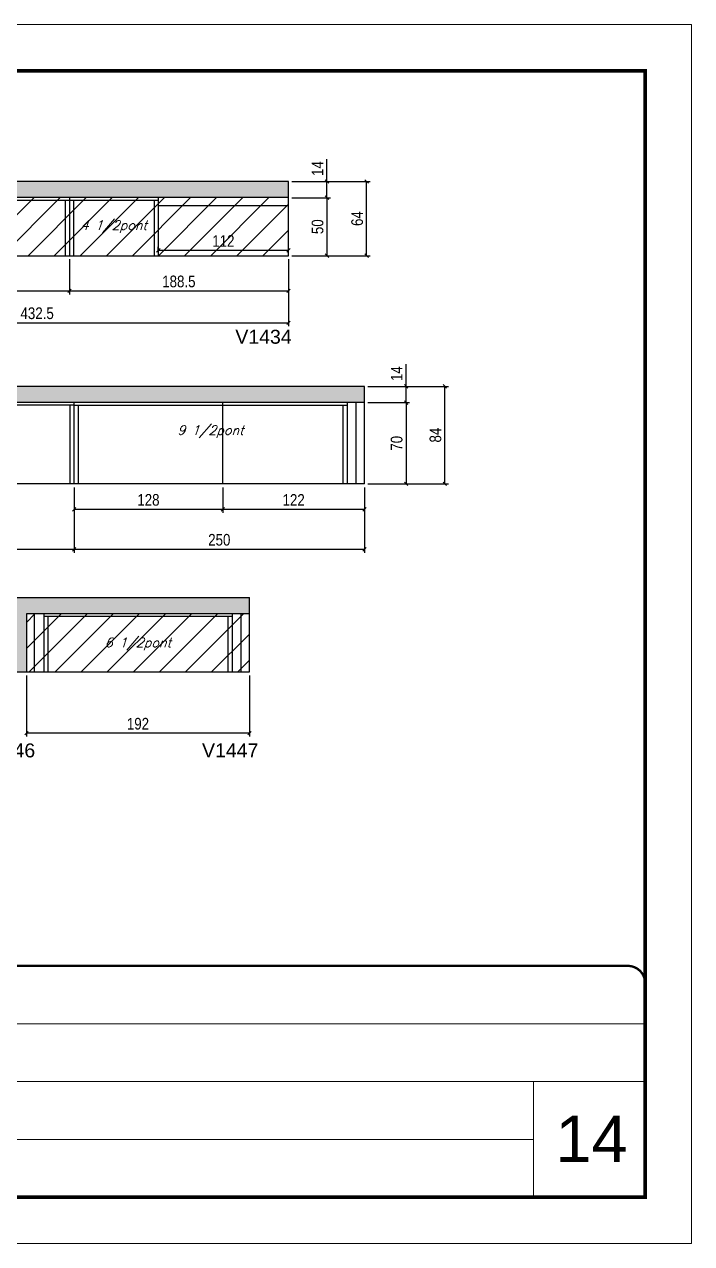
# Model space of a CAD drawing. Extents: x 3309 to 9563, y -2522 to 14608.
# Drawn here: x 5819 to 6393, y 10112 to 11162 of the extents above; entities that cross this region are included whole.
import ezdxf

# ---------------------------------------------------------------- set-up
doc = ezdxf.new("R2010")
doc.units = 0
doc.linetypes.add('CONTINUO', pattern=[0])
doc.linetypes.add('DASHED', pattern=[0.75, 0.5, -0.25])
for name, color, linetype in [('5', 5, 'Continuous'), ('COTA', 241, 'Continuous'), ('Painéis', 200, 'Continuous'), ('SARR_2.2x7', 40, 'Continuous'), ('SARR_3.5x7', 81, 'Continuous'), ('texto', 7, 'Continuous')]:
    doc.layers.add(name, color=color, linetype=linetype)
for name, color, linetype, lineweight in [('CARIMBO', 255, 'Continuous', 9), ('Folhas', 255, 'Continuous', 9), ('Hachura', 251, 'Continuous', 9), ('SARRAFO DE PRESSAO', 251, 'DASHED', 9)]:
    doc.layers.add(name, color=color, linetype=linetype, lineweight=lineweight)
doc.styles.add('ARIAL', font='arial.ttf')
doc.styles.add('COTA TECNICA', font='techl___.ttf', dxfattribs={"height": 10})
doc.styles.add('Romans', font='romans.shx')
doc.styles.get("Standard").update_dxf_attribs({"font": 'arial.ttf'})
doc.dimstyles.new('PAINEL', dxfattribs={"dimtxt": 10, "dimasz": 3, "dimexe": 3, "dimexo": 3, "dimgap": 3, "dimtad": 1, "dimdec": 1, "dimzin": 12, "dimdsep": 46, "dimtxsty": 'COTA TECNICA', "dimblk1": 'OBLIQUE', "dimblk2": 'OBLIQUE', "dimsah": 1, "dimcen": 0.9, "dimclrd": 4, "dimclre": 4, "dimclrt": 240, "dimadec": 1, "dimazin": 3, "dimtfac": 1, "dimtdec": 1, "dimtmove": 0, "dimatfit": 3, "dimfxl": 1, "dimtolj": 1, "dimtzin": 12, "dimarcsym": 0})

# ---------------------------------------------------------------- blocks, each defined once
blk = doc.blocks.new('9999999999')
at = {"color": 30, "linetype": 'CONTINUO'}
for p, q in [((98564.6, 34379.6), (99584, 34379.6)), ((98564.6, 34329.8), (99488, 34329.8)), ((99584, 34329.8), (99488, 34329.8)), ((99488, 34329.8), (99488, 34230.2)), ((98564.6, 34280), (99488, 34280))]:
    blk.add_line(p, q, dxfattribs=at)
at = {"color": 30, "linetype": 'CONTINUO', "const_width": 2}
blk.add_lwpolyline([(99584, 34230.2), (99584, 34414.4, 0.414214), (99569, 34429.4), (98229, 34429.4, 0.414214), (98214, 34414.4), (98214, 34245.2, 0.414214), (98229, 34230.2), (99584, 34230.2)], format="xyb", dxfattribs=at)
at = {"layer": 'Folhas'}
blk.add_lwpolyline([(98139, 34190.2), (99624, 34190.2), (99624, 35240.2), (98139, 35240.2)], close=True, dxfattribs=at)
at = {"layer": 'Folhas', "color": 30, "const_width": 3}
blk.add_lwpolyline([(98214, 34230.2), (99584, 34230.2), (99584, 35200.2), (98214, 35200.2)], close=True, dxfattribs=at)
blk = doc.blocks.new('_Oblique')
at = {"color": 0, "linetype": 'ByBlock', "lineweight": -2}
blk.add_line((-0.5, -0.5), (0.5, 0.5), dxfattribs=at)
blk = doc.blocks.new('*D1869')
at = {"layer": 'COTA', "color": 4, "lineweight": -2, "transparency": 16777216}
for p, q in [((5613.3, 10959.9), (5613.3, 10902.1)), ((6045.8, 10959.9), (6045.8, 10902.1)), ((5613.3, 10905.1), (6045.8, 10905.1))]:
    blk.add_line(p, q, dxfattribs=at)
at = {"layer": 'Defpoints', "color": 0, "transparency": 16777216}
for p in [(5613.3, 10962.9), (6045.8, 10962.9), (6045.8, 10905.1)]:
    blk.add_point(p, dxfattribs=at)
at = {"layer": 'COTA', "color": 4, "lineweight": -2, "transparency": 16777216, "xscale": 3, "yscale": 3, "zscale": 3, "rotation": 180}
blk.add_blockref('_Oblique', (5613.3, 10905.1), dxfattribs=at)
at = {"layer": 'COTA', "color": 4, "lineweight": -2, "transparency": 16777216, "xscale": 3, "yscale": 3, "zscale": 3}
blk.add_blockref('_Oblique', (6045.8, 10905.1), dxfattribs=at)
at = {"layer": 'COTA', "color": 240, "transparency": 16777216, "insert": (5829.5, 10913.3), "char_height": 10, "attachment_point": 5, "style": 'COTA TECNICA'}
blk.add_mtext('\\A1;432.5', dxfattribs=at)
blk = doc.blocks.new('*D1870')
at = {"layer": 'COTA', "color": 4, "lineweight": -2, "transparency": 16777216}
for p, q in [((5613.3, 10959.9), (5613.3, 10929.6)), ((5857.3, 10959.9), (5857.3, 10929.6)), ((5613.3, 10932.6), (5857.3, 10932.6))]:
    blk.add_line(p, q, dxfattribs=at)
at = {"layer": 'Defpoints', "color": 0, "transparency": 16777216}
for p in [(5613.3, 10962.9), (5857.3, 10962.9), (5857.3, 10932.6)]:
    blk.add_point(p, dxfattribs=at)
at = {"layer": 'COTA', "color": 4, "lineweight": -2, "transparency": 16777216, "xscale": 3, "yscale": 3, "zscale": 3, "rotation": 180}
blk.add_blockref('_Oblique', (5613.3, 10932.6), dxfattribs=at)
at = {"layer": 'COTA', "color": 4, "lineweight": -2, "transparency": 16777216, "xscale": 3, "yscale": 3, "zscale": 3}
blk.add_blockref('_Oblique', (5857.3, 10932.6), dxfattribs=at)
at = {"layer": 'COTA', "color": 240, "transparency": 16777216, "insert": (5735.3, 10940.7), "char_height": 10, "attachment_point": 5, "style": 'COTA TECNICA'}
blk.add_mtext('\\A1;244', dxfattribs=at)
blk = doc.blocks.new('*D1871')
at = {"layer": 'COTA', "color": 4, "lineweight": -2, "transparency": 16777216}
for p, q in [((5857.3, 10959.9), (5857.3, 10929.6)), ((6045.8, 10959.9), (6045.8, 10929.6)), ((5857.3, 10932.6), (6045.8, 10932.6))]:
    blk.add_line(p, q, dxfattribs=at)
at = {"layer": 'Defpoints', "color": 0, "transparency": 16777216}
for p in [(5857.3, 10962.9), (6045.8, 10962.9), (6045.8, 10932.6)]:
    blk.add_point(p, dxfattribs=at)
at = {"layer": 'COTA', "color": 4, "lineweight": -2, "transparency": 16777216, "xscale": 3, "yscale": 3, "zscale": 3, "rotation": 180}
blk.add_blockref('_Oblique', (5857.3, 10932.6), dxfattribs=at)
at = {"layer": 'COTA', "color": 4, "lineweight": -2, "transparency": 16777216, "xscale": 3, "yscale": 3, "zscale": 3}
blk.add_blockref('_Oblique', (6045.8, 10932.6), dxfattribs=at)
at = {"layer": 'COTA', "color": 240, "transparency": 16777216, "insert": (5951.5, 10940.7), "char_height": 10, "attachment_point": 5, "style": 'COTA TECNICA'}
blk.add_mtext('\\A1;188.5', dxfattribs=at)
blk = doc.blocks.new('*D1866')
at = {"layer": 'COTA', "color": 4, "lineweight": -2, "transparency": 16777216}
for p, q in [((6048.8, 11012.9), (6082, 11012.9)), ((6079, 11012.9), (6079, 10962.9)), ((6048.8, 10962.9), (6082, 10962.9))]:
    blk.add_line(p, q, dxfattribs=at)
at = {"layer": 'Defpoints', "color": 0, "transparency": 16777216}
for p in [(6045.8, 11012.9, 0), (6045.8, 10962.9, 0), (6079, 10962.9)]:
    blk.add_point(p, dxfattribs=at)
at = {"layer": 'COTA', "color": 4, "lineweight": -2, "transparency": 16777216, "xscale": 3, "yscale": 3, "zscale": 3}
for p, rotation in [((6079, 11012.9), 90), ((6079, 10962.9), 270)]:
    blk.add_blockref('_Oblique', p, dxfattribs=dict(at, rotation=rotation))
at = {"layer": 'COTA', "color": 240, "transparency": 16777216, "insert": (6070.9, 10987.9), "char_height": 10, "attachment_point": 5, "rotation": 90, "style": 'COTA TECNICA'}
blk.add_mtext('\\A1;50', dxfattribs=at)
blk = doc.blocks.new('*D1867')
at = {"layer": 'COTA', "color": 4, "lineweight": -2, "transparency": 16777216}
for p, q in [((6079, 11026.9), (6079, 11046)), ((6048.8, 11026.9), (6082, 11026.9)), ((6079, 11012.9), (6079, 11026.9)), ((6048.8, 11012.9), (6082, 11012.9))]:
    blk.add_line(p, q, dxfattribs=at)
at = {"layer": 'Defpoints', "color": 0, "transparency": 16777216}
for p in [(6045.8, 11026.9, 0), (6079, 11026.9), (6045.8, 11012.9, 0)]:
    blk.add_point(p, dxfattribs=at)
at = {"layer": 'COTA', "color": 4, "lineweight": -2, "transparency": 16777216, "xscale": 3, "yscale": 3, "zscale": 3}
for p, rotation in [((6079, 11026.9), 90), ((6079, 11012.9), 270)]:
    blk.add_blockref('_Oblique', p, dxfattribs=dict(at, rotation=rotation))
at = {"layer": 'COTA', "color": 240, "transparency": 16777216, "insert": (6070.9, 11038), "char_height": 10, "attachment_point": 5, "rotation": 90, "style": 'COTA TECNICA'}
blk.add_mtext('\\A1;14', dxfattribs=at)
blk = doc.blocks.new('*D1868')
at = {"layer": 'COTA', "color": 4, "lineweight": -2, "transparency": 16777216}
for p, q in [((6048.8, 11026.9), (6116.1, 11026.9)), ((6113.1, 10962.9), (6113.1, 11026.9)), ((6048.8, 10962.9), (6116.1, 10962.9))]:
    blk.add_line(p, q, dxfattribs=at)
at = {"layer": 'Defpoints', "color": 0, "transparency": 16777216}
for p in [(6045.8, 11026.9, 0), (6113.1, 11026.9), (6045.8, 10962.9, 0)]:
    blk.add_point(p, dxfattribs=at)
at = {"layer": 'COTA', "color": 4, "lineweight": -2, "transparency": 16777216, "xscale": 3, "yscale": 3, "zscale": 3}
for p, rotation in [((6113.1, 11026.9), 90), ((6113.1, 10962.9), 270)]:
    blk.add_blockref('_Oblique', p, dxfattribs=dict(at, rotation=rotation))
at = {"layer": 'COTA', "color": 240, "transparency": 16777216, "insert": (6105, 10994.9), "char_height": 10, "attachment_point": 5, "rotation": 90, "style": 'COTA TECNICA'}
blk.add_mtext('\\A1;64', dxfattribs=at)
blk = doc.blocks.new('*D1872')
at = {"layer": 'COTA', "color": 4, "lineweight": -2, "transparency": 16777216}
for p, q in [((5933.8, 10965.9), (5933.8, 10970.6)), ((5933.8, 10967.6), (6045.8, 10967.6)), ((6045.8, 10965.9), (6045.8, 10970.6))]:
    blk.add_line(p, q, dxfattribs=at)
at = {"layer": 'Defpoints', "color": 0, "transparency": 16777216}
for p in [(5933.8, 10962.9), (6045.8, 10967.6), (6045.8, 10962.9)]:
    blk.add_point(p, dxfattribs=at)
at = {"layer": 'COTA', "color": 4, "lineweight": -2, "transparency": 16777216, "xscale": 3, "yscale": 3, "zscale": 3, "rotation": 180}
blk.add_blockref('_Oblique', (5933.8, 10967.6), dxfattribs=at)
at = {"layer": 'COTA', "color": 4, "lineweight": -2, "transparency": 16777216, "xscale": 3, "yscale": 3, "zscale": 3}
blk.add_blockref('_Oblique', (6045.8, 10967.6), dxfattribs=at)
at = {"layer": 'COTA', "color": 240, "transparency": 16777216, "insert": (5989.8, 10975.6), "char_height": 10, "attachment_point": 5, "style": 'COTA TECNICA'}
blk.add_mtext('\\A1;112', dxfattribs=at)
blk = doc.blocks.new('*D1877')
at = {"layer": 'COTA', "color": 4, "lineweight": -2, "transparency": 16777216}
for p, q in [((5617.3, 10783.4), (5617.3, 10707.1)), ((5861.3, 10763.4), (5861.3, 10707.1)), ((5617.3, 10710.1), (5861.3, 10710.1))]:
    blk.add_line(p, q, dxfattribs=at)
at = {"layer": 'Defpoints', "color": 0, "transparency": 16777216}
for p in [(5617.3, 10786.4), (5861.3, 10766.4), (5861.3, 10710.1)]:
    blk.add_point(p, dxfattribs=at)
at = {"layer": 'COTA', "color": 4, "lineweight": -2, "transparency": 16777216, "xscale": 3, "yscale": 3, "zscale": 3, "rotation": 180}
blk.add_blockref('_Oblique', (5617.3, 10710.1), dxfattribs=at)
at = {"layer": 'COTA', "color": 4, "lineweight": -2, "transparency": 16777216, "xscale": 3, "yscale": 3, "zscale": 3}
blk.add_blockref('_Oblique', (5861.3, 10710.1), dxfattribs=at)
at = {"layer": 'COTA', "color": 240, "transparency": 16777216, "insert": (5739.3, 10718.2), "char_height": 10, "attachment_point": 5, "style": 'COTA TECNICA'}
blk.add_mtext('\\A1;244', dxfattribs=at)
blk = doc.blocks.new('*D1878')
at = {"layer": 'COTA', "color": 4, "lineweight": -2, "transparency": 16777216}
for p, q in [((5861.3, 10763.4), (5861.3, 10707.1)), ((6111.3, 10763.4), (6111.3, 10707.1)), ((5861.3, 10710.1), (6111.3, 10710.1))]:
    blk.add_line(p, q, dxfattribs=at)
at = {"layer": 'Defpoints', "color": 0, "transparency": 16777216}
for p in [(5861.3, 10766.4), (6111.3, 10766.4), (6111.3, 10710.1)]:
    blk.add_point(p, dxfattribs=at)
at = {"layer": 'COTA', "color": 4, "lineweight": -2, "transparency": 16777216, "xscale": 3, "yscale": 3, "zscale": 3, "rotation": 180}
blk.add_blockref('_Oblique', (5861.3, 10710.1), dxfattribs=at)
at = {"layer": 'COTA', "color": 4, "lineweight": -2, "transparency": 16777216, "xscale": 3, "yscale": 3, "zscale": 3}
blk.add_blockref('_Oblique', (6111.3, 10710.1), dxfattribs=at)
at = {"layer": 'COTA', "color": 240, "transparency": 16777216, "insert": (5986.3, 10718.2), "char_height": 10, "attachment_point": 5, "style": 'COTA TECNICA'}
blk.add_mtext('\\A1;250', dxfattribs=at)
blk = doc.blocks.new('*D1880')
at = {"layer": 'COTA', "color": 4, "lineweight": -2, "transparency": 16777216}
for p, q in [((5861.3, 10763.4), (5861.3, 10741.5)), ((5989.3, 10763.4), (5989.3, 10741.5)), ((5861.3, 10744.5), (5989.3, 10744.5))]:
    blk.add_line(p, q, dxfattribs=at)
at = {"layer": 'Defpoints', "color": 0, "transparency": 16777216}
for p in [(5861.3, 10766.4), (5989.3, 10766.4), (5989.3, 10744.5)]:
    blk.add_point(p, dxfattribs=at)
at = {"layer": 'COTA', "color": 4, "lineweight": -2, "transparency": 16777216, "xscale": 3, "yscale": 3, "zscale": 3, "rotation": 180}
blk.add_blockref('_Oblique', (5861.3, 10744.5), dxfattribs=at)
at = {"layer": 'COTA', "color": 4, "lineweight": -2, "transparency": 16777216, "xscale": 3, "yscale": 3, "zscale": 3}
blk.add_blockref('_Oblique', (5989.3, 10744.5), dxfattribs=at)
at = {"layer": 'COTA', "color": 240, "transparency": 16777216, "insert": (5925.3, 10752.6), "char_height": 10, "attachment_point": 5, "style": 'COTA TECNICA'}
blk.add_mtext('\\A1;128', dxfattribs=at)
blk = doc.blocks.new('*D1881')
at = {"layer": 'COTA', "color": 4, "lineweight": -2, "transparency": 16777216}
for p, q in [((5989.3, 10763.4), (5989.3, 10741.5)), ((6111.3, 10763.4), (6111.3, 10741.5)), ((5989.3, 10744.5), (6111.3, 10744.5))]:
    blk.add_line(p, q, dxfattribs=at)
at = {"layer": 'Defpoints', "color": 0, "transparency": 16777216}
for p in [(5989.3, 10766.4), (6111.3, 10766.4), (6111.3, 10744.5)]:
    blk.add_point(p, dxfattribs=at)
at = {"layer": 'COTA', "color": 4, "lineweight": -2, "transparency": 16777216, "xscale": 3, "yscale": 3, "zscale": 3, "rotation": 180}
blk.add_blockref('_Oblique', (5989.3, 10744.5), dxfattribs=at)
at = {"layer": 'COTA', "color": 4, "lineweight": -2, "transparency": 16777216, "xscale": 3, "yscale": 3, "zscale": 3}
blk.add_blockref('_Oblique', (6111.3, 10744.5), dxfattribs=at)
at = {"layer": 'COTA', "color": 240, "transparency": 16777216, "insert": (6050.3, 10752.6), "char_height": 10, "attachment_point": 5, "style": 'COTA TECNICA'}
blk.add_mtext('\\A1;122', dxfattribs=at)
blk = doc.blocks.new('*D1885')
at = {"layer": 'COTA', "color": 4, "lineweight": -2, "transparency": 16777216}
for p, q in [((6114.3, 10836.4), (6150.1, 10836.4)), ((6147.1, 10836.4), (6147.1, 10766.4)), ((6114.3, 10766.4), (6150.1, 10766.4))]:
    blk.add_line(p, q, dxfattribs=at)
at = {"layer": 'Defpoints', "color": 0, "transparency": 16777216}
for p in [(6111.3, 10836.4), (6111.3, 10766.4), (6147.1, 10766.4)]:
    blk.add_point(p, dxfattribs=at)
at = {"layer": 'COTA', "color": 4, "lineweight": -2, "transparency": 16777216, "xscale": 3, "yscale": 3, "zscale": 3}
for p, rotation in [((6147.1, 10836.4), 90), ((6147.1, 10766.4), 270)]:
    blk.add_blockref('_Oblique', p, dxfattribs=dict(at, rotation=rotation))
at = {"layer": 'COTA', "color": 240, "transparency": 16777216, "insert": (6139, 10801.4), "char_height": 10, "attachment_point": 5, "rotation": 90, "style": 'COTA TECNICA'}
blk.add_mtext('\\A1;70', dxfattribs=at)
blk = doc.blocks.new('*D1886')
at = {"layer": 'COTA', "color": 4, "lineweight": -2, "transparency": 16777216}
for p, q in [((6147.1, 10850.4), (6147.1, 10869.5)), ((6114.3, 10850.4), (6150.1, 10850.4)), ((6147.1, 10836.4), (6147.1, 10850.4)), ((6114.3, 10836.4), (6150.1, 10836.4))]:
    blk.add_line(p, q, dxfattribs=at)
at = {"layer": 'Defpoints', "color": 0, "transparency": 16777216}
for p in [(6111.3, 10850.4), (6147.1, 10850.4), (6111.3, 10836.4)]:
    blk.add_point(p, dxfattribs=at)
at = {"layer": 'COTA', "color": 4, "lineweight": -2, "transparency": 16777216, "xscale": 3, "yscale": 3, "zscale": 3}
for p, rotation in [((6147.1, 10850.4), 90), ((6147.1, 10836.4), 270)]:
    blk.add_blockref('_Oblique', p, dxfattribs=dict(at, rotation=rotation))
at = {"layer": 'COTA', "color": 240, "transparency": 16777216, "insert": (6139, 10861.4), "char_height": 10, "attachment_point": 5, "rotation": 90, "style": 'COTA TECNICA'}
blk.add_mtext('\\A1;14', dxfattribs=at)
blk = doc.blocks.new('*D1887')
at = {"layer": 'COTA', "color": 4, "lineweight": -2, "transparency": 16777216}
for p, q in [((6114.3, 10850.4), (6183.5, 10850.4)), ((6180.5, 10766.4), (6180.5, 10850.4)), ((6114.3, 10766.4), (6183.5, 10766.4))]:
    blk.add_line(p, q, dxfattribs=at)
at = {"layer": 'Defpoints', "color": 0, "transparency": 16777216}
for p in [(6111.3, 10850.4), (6180.5, 10850.4), (6111.3, 10766.4)]:
    blk.add_point(p, dxfattribs=at)
at = {"layer": 'COTA', "color": 4, "lineweight": -2, "transparency": 16777216, "xscale": 3, "yscale": 3, "zscale": 3}
for p, rotation in [((6180.5, 10850.4), 90), ((6180.5, 10766.4), 270)]:
    blk.add_blockref('_Oblique', p, dxfattribs=dict(at, rotation=rotation))
at = {"layer": 'COTA', "color": 240, "transparency": 16777216, "insert": (6172.4, 10808.4), "char_height": 10, "attachment_point": 5, "rotation": 90, "style": 'COTA TECNICA'}
blk.add_mtext('\\A1;84', dxfattribs=at)
blk = doc.blocks.new('*D1895')
at = {"layer": 'COTA', "color": 4, "lineweight": -2, "transparency": 16777216}
for p, q in [((5820.3, 10601.5), (5820.3, 10548.8)), ((6012.3, 10601.5), (6012.3, 10548.8)), ((6012.3, 10551.8), (5820.3, 10551.8))]:
    blk.add_line(p, q, dxfattribs=at)
at = {"layer": 'Defpoints', "color": 0, "transparency": 16777216}
for p in [(5820.3, 10604.5), (6012.3, 10604.5), (5820.3, 10551.8)]:
    blk.add_point(p, dxfattribs=at)
at = {"layer": 'COTA', "color": 4, "lineweight": -2, "transparency": 16777216, "xscale": 3, "yscale": 3, "zscale": 3, "rotation": 180}
blk.add_blockref('_Oblique', (5820.3, 10551.8), dxfattribs=at)
at = {"layer": 'COTA', "color": 4, "lineweight": -2, "transparency": 16777216, "xscale": 3, "yscale": 3, "zscale": 3}
blk.add_blockref('_Oblique', (6012.3, 10551.8), dxfattribs=at)
at = {"layer": 'COTA', "color": 240, "transparency": 16777216, "insert": (5916.3, 10559.8), "char_height": 10, "attachment_point": 5, "style": 'COTA TECNICA'}
blk.add_mtext('\\A1;192', dxfattribs=at)

msp = doc.modelspace()

# ---------------------------------------------------------------- hatches: boundary and pattern name
at = {"layer": 'COTA'}
h = msp.add_hatch(dxfattribs=at)
h.set_pattern_fill('AR-CONC', color=256, scale=0.03)
h.set_pattern_definition([(50, (-1510.0583, 41.6947), (5.46554, -0.4781726), [0.5715, -6.2865]), (355, (-1510.058, 41.695), (-1.0573026, 5.7317054), [0.4572, -5.0292175]), (100.451445, (-1509.603, 41.655), (4.4082374, 5.2535326), [0.4857003, -5.3427073]), (46.1842, (-1510.058, 43.219), (8.1323712, -1.26127), [0.85725, -9.42975]), (96.63556, (-1509.3806, 43.114), (7.122124, 7.4227837), [0.7285507, -8.014068]), (351.18415, (-1510.058, 43.219), (7.122124, 7.422784), [0.685799, -7.543792]), (21, (-1509.2963, 42.8377), (4.5484317, -3.067956), [0.5715, -6.2865]), (326, (-1509.296, 42.838), (1.8540609, 5.525639), [0.4572, -5.0292]), (71.451445, (-1508.917, 42.582), (6.4024926, 2.457683), [0.4857003, -5.3426981]), (37.5, (-1510.0583, 41.6947), (0.0926581, 2.53665117), [0, -4.96824, 0, -5.1054, 0, -5.04825]), (7.5, (-1510.0583, 41.6947), (2.0045899, 3.00541724), [0, -2.91084, 0, -4.85394, 0, -1.92405]), (327.5, (-1511.7575, 41.6947), (4.06771786, -0.17186232), [0, -1.905, 0, -5.9436, 0, -7.8867]), (317.5, (-1512.5195, 41.6947), (4.4438754, 0.7627947), [0, -2.4765, 0, -3.94716, 0, -5.6007])])
h.paths.add_polyline_path([(5583.27, 10962.93), (5613.27, 10962.93), (5613.27, 11012.93), (6045.77, 11012.93), (6045.77, 11026.93), (5613.27, 11026.93), (5613.27, 11103.93), (5583.27, 11103.93), (5583.27, 11076.93)])
h = msp.add_hatch(dxfattribs=at)
h.set_pattern_fill('AR-CONC', color=256, scale=0.03)
h.set_pattern_definition([(50, (-1507.5583, 0), (5.46554, -0.4781726), [0.5715, -6.2865]), (355, (-1507.558, 0), (-1.0573026, 5.7317054), [0.4572, -5.0292175]), (100.451445, (-1507.103, -0.04), (4.4082374, 5.2535326), [0.4857003, -5.3427073]), (46.1842, (-1507.558, 1.524), (8.1323712, -1.26127), [0.85725, -9.42975]), (96.63556, (-1506.8806, 1.419), (7.122124, 7.4227837), [0.7285507, -8.014068]), (351.18415, (-1507.558, 1.524), (7.122124, 7.422784), [0.685799, -7.543792]), (21, (-1506.7963, 1.143), (4.5484317, -3.067956), [0.5715, -6.2865]), (326, (-1506.796, 1.143), (1.8540609, 5.525639), [0.4572, -5.0292]), (71.451445, (-1506.417, 0.8873), (6.4024926, 2.457683), [0.4857003, -5.3426981]), (37.5, (-1507.5583, 0), (0.0926581, 2.53665117), [0, -4.96824, 0, -5.1054, 0, -5.04825]), (7.5, (-1507.5583, 0), (2.0045899, 3.00541724), [0, -2.91084, 0, -4.85394, 0, -1.92405]), (327.5, (-1509.2575, 0), (4.06771786, -0.17186232), [0, -1.905, 0, -5.9436, 0, -7.8867]), (317.5, (-1510.0195, 0), (4.4438754, 0.7627947), [0, -2.4765, 0, -3.94716, 0, -5.6007])])
h.paths.add_polyline_path([(5129.26, 10850.38), (5129.26, 10836.38), (6111.26, 10836.38), (6111.26, 10850.38)])
h = msp.add_hatch(dxfattribs=at)
h.set_pattern_fill('AR-CONC', color=256, scale=0.03)
h.set_pattern_definition([(50, (-1507.5583, -16.7273), (5.46554, -0.4781726), [0.5715, -6.2865]), (355, (-1507.558, -16.7273), (-1.0573026, 5.7317054), [0.4572, -5.0292175]), (100.451445, (-1507.103, -16.767), (4.4082374, 5.2535326), [0.4857003, -5.3427073]), (46.1842, (-1507.558, -15.203), (8.1323712, -1.26127), [0.85725, -9.42975]), (96.63556, (-1506.8806, -15.3084), (7.122124, 7.4227837), [0.7285507, -8.014068]), (351.18415, (-1507.558, -15.203), (7.122124, 7.422784), [0.685799, -7.543792]), (21, (-1506.7963, -15.5843), (4.5484317, -3.067956), [0.5715, -6.2865]), (326, (-1506.796, -15.5843), (1.8540609, 5.525639), [0.4572, -5.0292]), (71.451445, (-1506.417, -15.84), (6.4024926, 2.457683), [0.4857003, -5.3426981]), (37.5, (-1507.5583, -16.7273), (0.0926581, 2.53665117), [0, -4.96824, 0, -5.1054, 0, -5.04825]), (7.5, (-1507.5583, -16.7273), (2.0045899, 3.00541724), [0, -2.91084, 0, -4.85394, 0, -1.92405]), (327.5, (-1509.2575, -16.7273), (4.06771786, -0.17186232), [0, -1.905, 0, -5.9436, 0, -7.8867]), (317.5, (-1510.0195, -16.7273), (4.4438754, 0.7627947), [0, -2.4765, 0, -3.94716, 0, -5.6007])])
h.paths.add_polyline_path([(5820.26, 10654.53), (6012.26, 10654.53), (6012.26, 10668.53), (5129.26, 10668.53), (5129.26, 10654.53), (5790.26, 10654.53), (5790.26, 10604.53), (5820.26, 10604.53)])
at = {"layer": 'Hachura'}
h = msp.add_hatch(dxfattribs=at)
h.set_pattern_fill('ANSI31', color=256, scale=5)
h.paths.add_polyline_path([(5613.27, 11012.93), (5613.27, 10962.93), (5857.27, 10962.93), (5857.27, 11012.93)])
h.paths.add_polyline_path([(6045.77, 10962.93), (6045.77, 11012.93), (5857.27, 11012.93), (5857.27, 10962.93)])
h.paths.add_polyline_path([(5617.26, 10786.38), (5617.26, 10836.38), (5373.26, 10836.38), (5373.26, 10786.38)])
h.paths.add_polyline_path([(5129.26, 10836.38), (5129.26, 10786.38), (5373.26, 10786.38), (5373.26, 10836.38)])
h.paths.add_polyline_path([(5373.26, 10604.53), (5373.26, 10654.53), (5129.26, 10654.53), (5129.26, 10604.53)])
h.paths.add_polyline_path([(5617.26, 10604.53), (5617.26, 10654.53), (5373.26, 10654.53), (5373.26, 10604.53)])
h.paths.add_polyline_path([(5790.26, 10604.53), (5790.26, 10654.53), (5617.26, 10654.53), (5617.26, 10604.53)])
h.paths.add_polyline_path([(5820.26, 10654.53), (5820.26, 10604.53), (6012.26, 10604.53), (6012.26, 10654.53)])
h.paths.add_polyline_path([(5685.26, 10448.07), (5685.26, 10496.07), (5441.26, 10496.07), (5441.26, 10448.07)])
h.paths.add_polyline_path([(5197.26, 10496.07), (5197.26, 10448.07), (5441.26, 10448.07), (5441.26, 10496.07)])
h.paths.add_polyline_path([(5129.26, 10496.07), (5129.26, 10448.07), (5197.26, 10448.07), (5197.26, 10496.07)])

# ---------------------------------------------------------------- linework, layer by layer
at = {"layer": 'COTA'}
for p, q in [((6045.77, 11026.93), (5613.27, 11026.93)), ((6045.77, 11012.93), (6045.77, 11026.93)), ((6111.26, 10850.38), (5129.26, 10850.38)), ((6111.26, 10836.38), (6111.26, 10850.38)), ((5129.26, 10668.53), (6012.26, 10668.53)), ((6012.26, 10654.53), (6012.26, 10668.53)), ((5790.26, 10604.53), (5820.26, 10604.53))]:
    msp.add_line(p, q, dxfattribs=at)
at = {"layer": 'Painéis', "linetype": 'ByBlock'}
for p, q in [((6045.77, 11012.93), (5613.27, 11012.93)), ((5857.27, 11012.93), (5857.27, 10962.93)), ((6045.77, 10962.93), (6045.77, 11012.93)), ((5613.27, 10962.93), (6045.77, 10962.93)), ((6111.26, 10836.38), (5129.26, 10836.38)), ((5861.26, 10766.38), (5861.26, 10836.38)), ((5989.26, 10766.38), (5989.26, 10836.38)), ((6111.26, 10766.38), (6111.26, 10836.38)), ((6111.26, 10766.38), (5700.26, 10766.38)), ((6012.26, 10654.53), (5820.26, 10654.53)), ((5820.26, 10654.53), (5820.26, 10604.53)), ((6012.26, 10604.53), (6012.26, 10654.53)), ((5820.26, 10604.53), (6012.26, 10604.53))]:
    msp.add_line(p, q, dxfattribs=at)
at = {"layer": 'SARR_2.2x7', "linetype": 'Continuous'}
for p, q in [((5628.27, 11010.73), (5857.27, 11010.73)), ((5857.27, 11010.73), (5933.77, 11010.73)), ((6045.77, 11005.93), (5933.77, 11005.93)), ((6104.26, 10766.38), (6104.26, 10836.38)), ((5861.26, 10834.18), (5711.26, 10834.18)), ((5861.26, 10834.18), (6096.26, 10834.18)), ((5827.26, 10604.53), (5827.26, 10654.53)), ((5997.26, 10652.33), (5835.26, 10652.33)), ((6005.26, 10604.53), (6005.26, 10654.53))]:
    msp.add_line(p, q, dxfattribs=at)
at = {"layer": 'SARR_3.5x7'}
for p, q in [((5853.77, 11010.73), (5853.77, 10962.93)), ((5860.77, 11010.73), (5860.77, 10962.93)), ((5930.27, 11010.73), (5930.27, 10962.93)), ((5933.77, 11012.93), (5933.77, 10962.93)), ((6096.26, 10836.38), (6096.26, 10766.38)), ((5857.76, 10834.18), (5857.76, 10766.38)), ((5864.76, 10834.18), (5864.76, 10766.38)), ((6092.76, 10834.18), (6092.76, 10766.38)), ((5835.26, 10654.53), (5835.26, 10604.53)), ((5838.76, 10652.33), (5838.76, 10604.53)), ((5993.76, 10652.33), (5993.76, 10604.53)), ((5997.26, 10654.53), (5997.26, 10604.53))]:
    msp.add_line(p, q, dxfattribs=at)

# ---------------------------------------------------------------- block references
at = {"layer": 'SARRAFO DE PRESSAO', "color": 6, "linetype": 'ByBlock'}
msp.add_blockref('9999999999', (-93231.11, -24078.07), dxfattribs=at)

# ---------------------------------------------------------------- texts
at = {"layer": '5', "linetype": 'Continuous'}
for s, p in [('V1434', (6000.13, 10887.1)), ('V1446', (5779.34, 10530.91)), ('V1447', (5971.45, 10530.91))]:
    msp.add_text(s, height=12, rotation=0.00004, dxfattribs=at).set_placement(p)
at = {"layer": 'CARIMBO', "style": 'ARIAL'}
msp.add_text('14', height=40, dxfattribs=at).set_placement((6275.73, 10182.28))
at = {"layer": 'texto', "color": 2, "char_height": 8, "attachment_point": 5, "style": 'Romans'}
for s, insert in [('{\\Q19;\\C256;4 1/2pont}', (5895.52, 10987.93)), ('{\\Q19;\\C256;9 1/2pont}', (5978.76, 10811.38)), ('{\\Q19;\\C256;6 1/2pont}', (5916.26, 10628.53))]:
    msp.add_mtext(s, dxfattribs=dict(at, insert=insert))

# ---------------------------------------------------------------- dimensions: what is measured, and where the dimension line sits
at = {"layer": 'COTA'}
for base, p1, p2, angle, picture, middle in [((6079.01, 11026.93, 0), (6045.77, 11012.93), (6045.77, 11026.93), 90, '*D1867', (6070.94, 11037.98, 0)), ((6113.07, 11026.93, 0), (6045.77, 10962.93), (6045.77, 11026.93), 90, '*D1868', (6104.97, 10994.93, 0)), ((6079.01, 10962.93, 0), (6045.77, 11012.93), (6045.77, 10962.93), 90, '*D1866', (6070.9, 10987.93, 0)), ((6045.77, 10905.11), (5613.27, 10962.93), (6045.77, 10962.93), 180, '*D1869', (5829.52, 10913.33)), ((6147.09, 10850.38), (6111.26, 10836.38), (6111.26, 10850.38), 90, '*D1886', (6139.01, 10861.43)), ((6180.54, 10850.38), (6111.26, 10766.38), (6111.26, 10850.38), 90, '*D1887', (6172.45, 10808.38)), ((6147.09, 10766.38), (6111.26, 10836.38), (6111.26, 10766.38), 90, '*D1885', (6138.98, 10801.38)), ((5820.26, 10551.75), (6012.26, 10604.53), (5820.26, 10604.53), 180, '*D1895', (5916.26, 10559.84))]:
    dim = msp.add_linear_dim(base=base, p1=p1, p2=p2, angle=angle, dimstyle='PAINEL', dxfattribs=at)
    dim.commit()
    dim.dimension.update_dxf_attribs({"geometry": picture, "text_midpoint": middle})
for base, p1, p2, picture, middle in [((6045.77, 10967.59), (5933.77, 10962.93), (6045.77, 10962.93), '*D1872', (5989.77, 10975.65)), ((5857.27, 10932.59), (5613.27, 10962.93), (5857.27, 10962.93), '*D1870', (5735.27, 10940.66)), ((5861.26, 10710.08), (5617.26, 10786.38), (5861.26, 10766.38), '*D1877', (5739.26, 10718.16))]:
    dim = msp.add_linear_dim(base=base, p1=p1, p2=p2, dimstyle='PAINEL', dxfattribs=at)
    dim.commit()
    dim.dimension.update_dxf_attribs({"geometry": picture, "text_midpoint": middle})
for base, p1, p2, picture, middle in [((6045.77, 10932.59), (5857.27, 10962.93), (6045.77, 10962.93), '*D1871', (5951.52, 10940.72)), ((6111.26, 10710.08), (5861.26, 10766.38), (6111.26, 10766.38), '*D1878', (5986.26, 10718.19)), ((5989.26, 10744.54), (5861.26, 10766.38), (5989.26, 10766.38), '*D1880', (5925.26, 10752.63)), ((6111.26, 10744.54), (5989.26, 10766.38), (6111.26, 10766.38), '*D1881', (6050.26, 10752.6))]:
    dim = msp.add_linear_dim(base=base, p1=p1, p2=p2, dimstyle='PAINEL', override={"dimtmove": 1}, dxfattribs=at)
    dim.commit()
    dim.dimension.update_dxf_attribs({"geometry": picture, "text_midpoint": middle})

doc.saveas('drawing.dxf')
